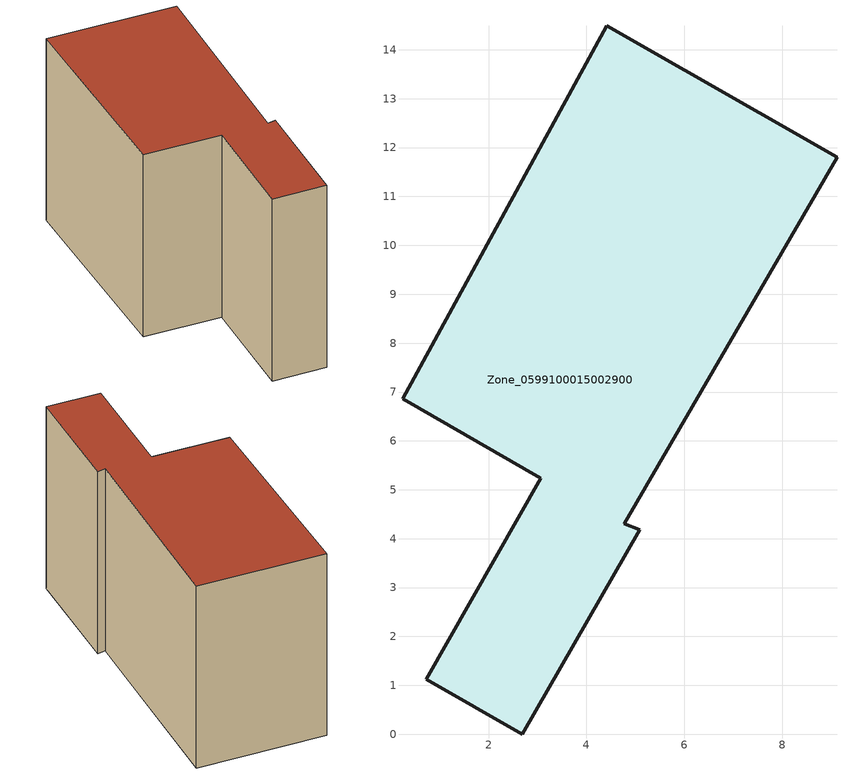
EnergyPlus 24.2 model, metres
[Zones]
Zone_0599100015002900
 floor ground (C_G): 0.24,6.86 4.41,14.49 9.12,11.8 4.77,4.3 5.09,4.18 2.69,0 0.72,1.12 3.07,5.24 z0.76
 wall outside (C_F): 3.07,5.24 0.72,1.12 2.69,0 5.09,4.18 4.77,4.3 9.12,11.8 4.41,14.49 0.24,6.86 3.07,5.24 z0.76:9.13
 roof outside (C_R): 4.41,14.49 0.24,6.86 3.07,5.24 0.72,1.12 2.69,0 5.09,4.18 4.77,4.3 9.12,11.8 z9.13
[BUILDING]
Pand.0599100015002900: North Axis=0; Terrain=City; Loads Convergence Tolerance Value=0.04; Temperature Convergence Tolerance Value=0.4; Solar Distribution=FullExterior; Maximum Number of Warmup Days=25; Minimum Number of Warmup Days=1
[Site:Location]
Rotterdam.The.Hague.AP_ZH_NLD Design_Conditions: Latitude=51.96; Longitude=4.45; Time Zone=1; Elevation=-4.5
[SITE:GROUNDTEMPERATURE:BUILDINGSURFACE]
18, 18, 18, 18, 18, 18, 18, 18, 18, 18, 18, 18
[MATERIAL] Thermal Absorptance=0.9; Solar Absorptance=0.7; Visible Absorptance=0.7
Name | Roughness | Thickness | Conductivity | Density | Specific Heat
G.TC.1946-1964 | MediumSmooth | 0.15 | 1 | 540 | 1210
F.TC.1946-1964 | Rough | 0.3 | 0.857143 | 1920 | 840
R.TC.1946-1964 | MediumRough | 0.2 | 0.235294 | 1500 | 1000
[CONSTRUCTION]
C_G: G.TC.1946-1964
C_F: F.TC.1946-1964
C_R: R.TC.1946-1964
[ZONE]
Zone_0599100015002900: Type=1; Multiplier=1; Ceiling Height=Autocalculate; Volume=Autocalculate; Floor Area=autocalculate; Part of Total Floor Area=Yes
[ZONEINFILTRATION:DESIGNFLOWRATE]
Infil_Zone_0599100015002900: Zone or ZoneList or Space or SpaceList=Zone_0599100015002900; Schedule=AlwaysOn; Design Flow Rate Calculation Method=Flow/Area; Flow Rate per Floor Area=0.003; Constant Term Coefficient=1; Temperature Term Coefficient=0; Velocity Term Coefficient=0; Velocity Squared Term Coefficient=0
[HVACTEMPLATE:ZONE:IDEALLOADSAIRSYSTEM]
Zone_0599100015002900: Maximum Heating Supply Air Temperature=50; Minimum Cooling Supply Air Temperature=13; Maximum Heating Supply Air Humidity Ratio=0.0156; Minimum Cooling Supply Air Humidity Ratio=0.0077; Heating Limit=NoLimit; Cooling Limit=NoLimit; Dehumidification Control Type=ConstantSensibleHeatRatio; Cooling Sensible Heat Ratio=0.7; Dehumidification Setpoint=60; Humidification Control Type=None; Humidification Setpoint=30; Outdoor Air Method=None; Outdoor Air Flow Rate per Person=0.00944; Outdoor Air Flow Rate per Zone Floor Area=0; Outdoor Air Flow Rate per Zone=0; Demand Controlled Ventilation Type=None; Outdoor Air Economizer Type=NoEconomizer; Heat Recovery Type=None; Sensible Heat Recovery Effectiveness=0.7; Latent Heat Recovery Effectiveness=0.65
[ZONECONTROL:THERMOSTAT]
ThermostatControl_Zone_0599100015002900: Zone or ZoneList=Zone_0599100015002900; Control Type Schedule=DualSetpointControlType; Control 1=Thermostat_Zone_0599100015002900; Temperature Difference Between Cutout And Setpoint=0
[THERMOSTATSETPOINT:DUALSETPOINT]
Thermostat_Zone_0599100015002900: Heating Setpoint Temperature Schedule=HeatingSetpoint_Zone_0599100015002900; Cooling Setpoint Temperature Schedule=CoolingSetpoint_Zone_0599100015002900
[SCHEDULE:COMPACT]
HeatingSetpoint_Zone_0599100015002900: Through: 12/31, For: AllDays, Until: 24:00, 21
CoolingSetpoint_Zone_0599100015002900: Through: 12/31, For: AllDays, Until: 24:00, 24
DualSetpointControlType: Through: 12/31, For: AllDays, Until: 24:00, 4
AlwaysOn: Through: 12/31, For: AllDays, Until: 24:00, 1
